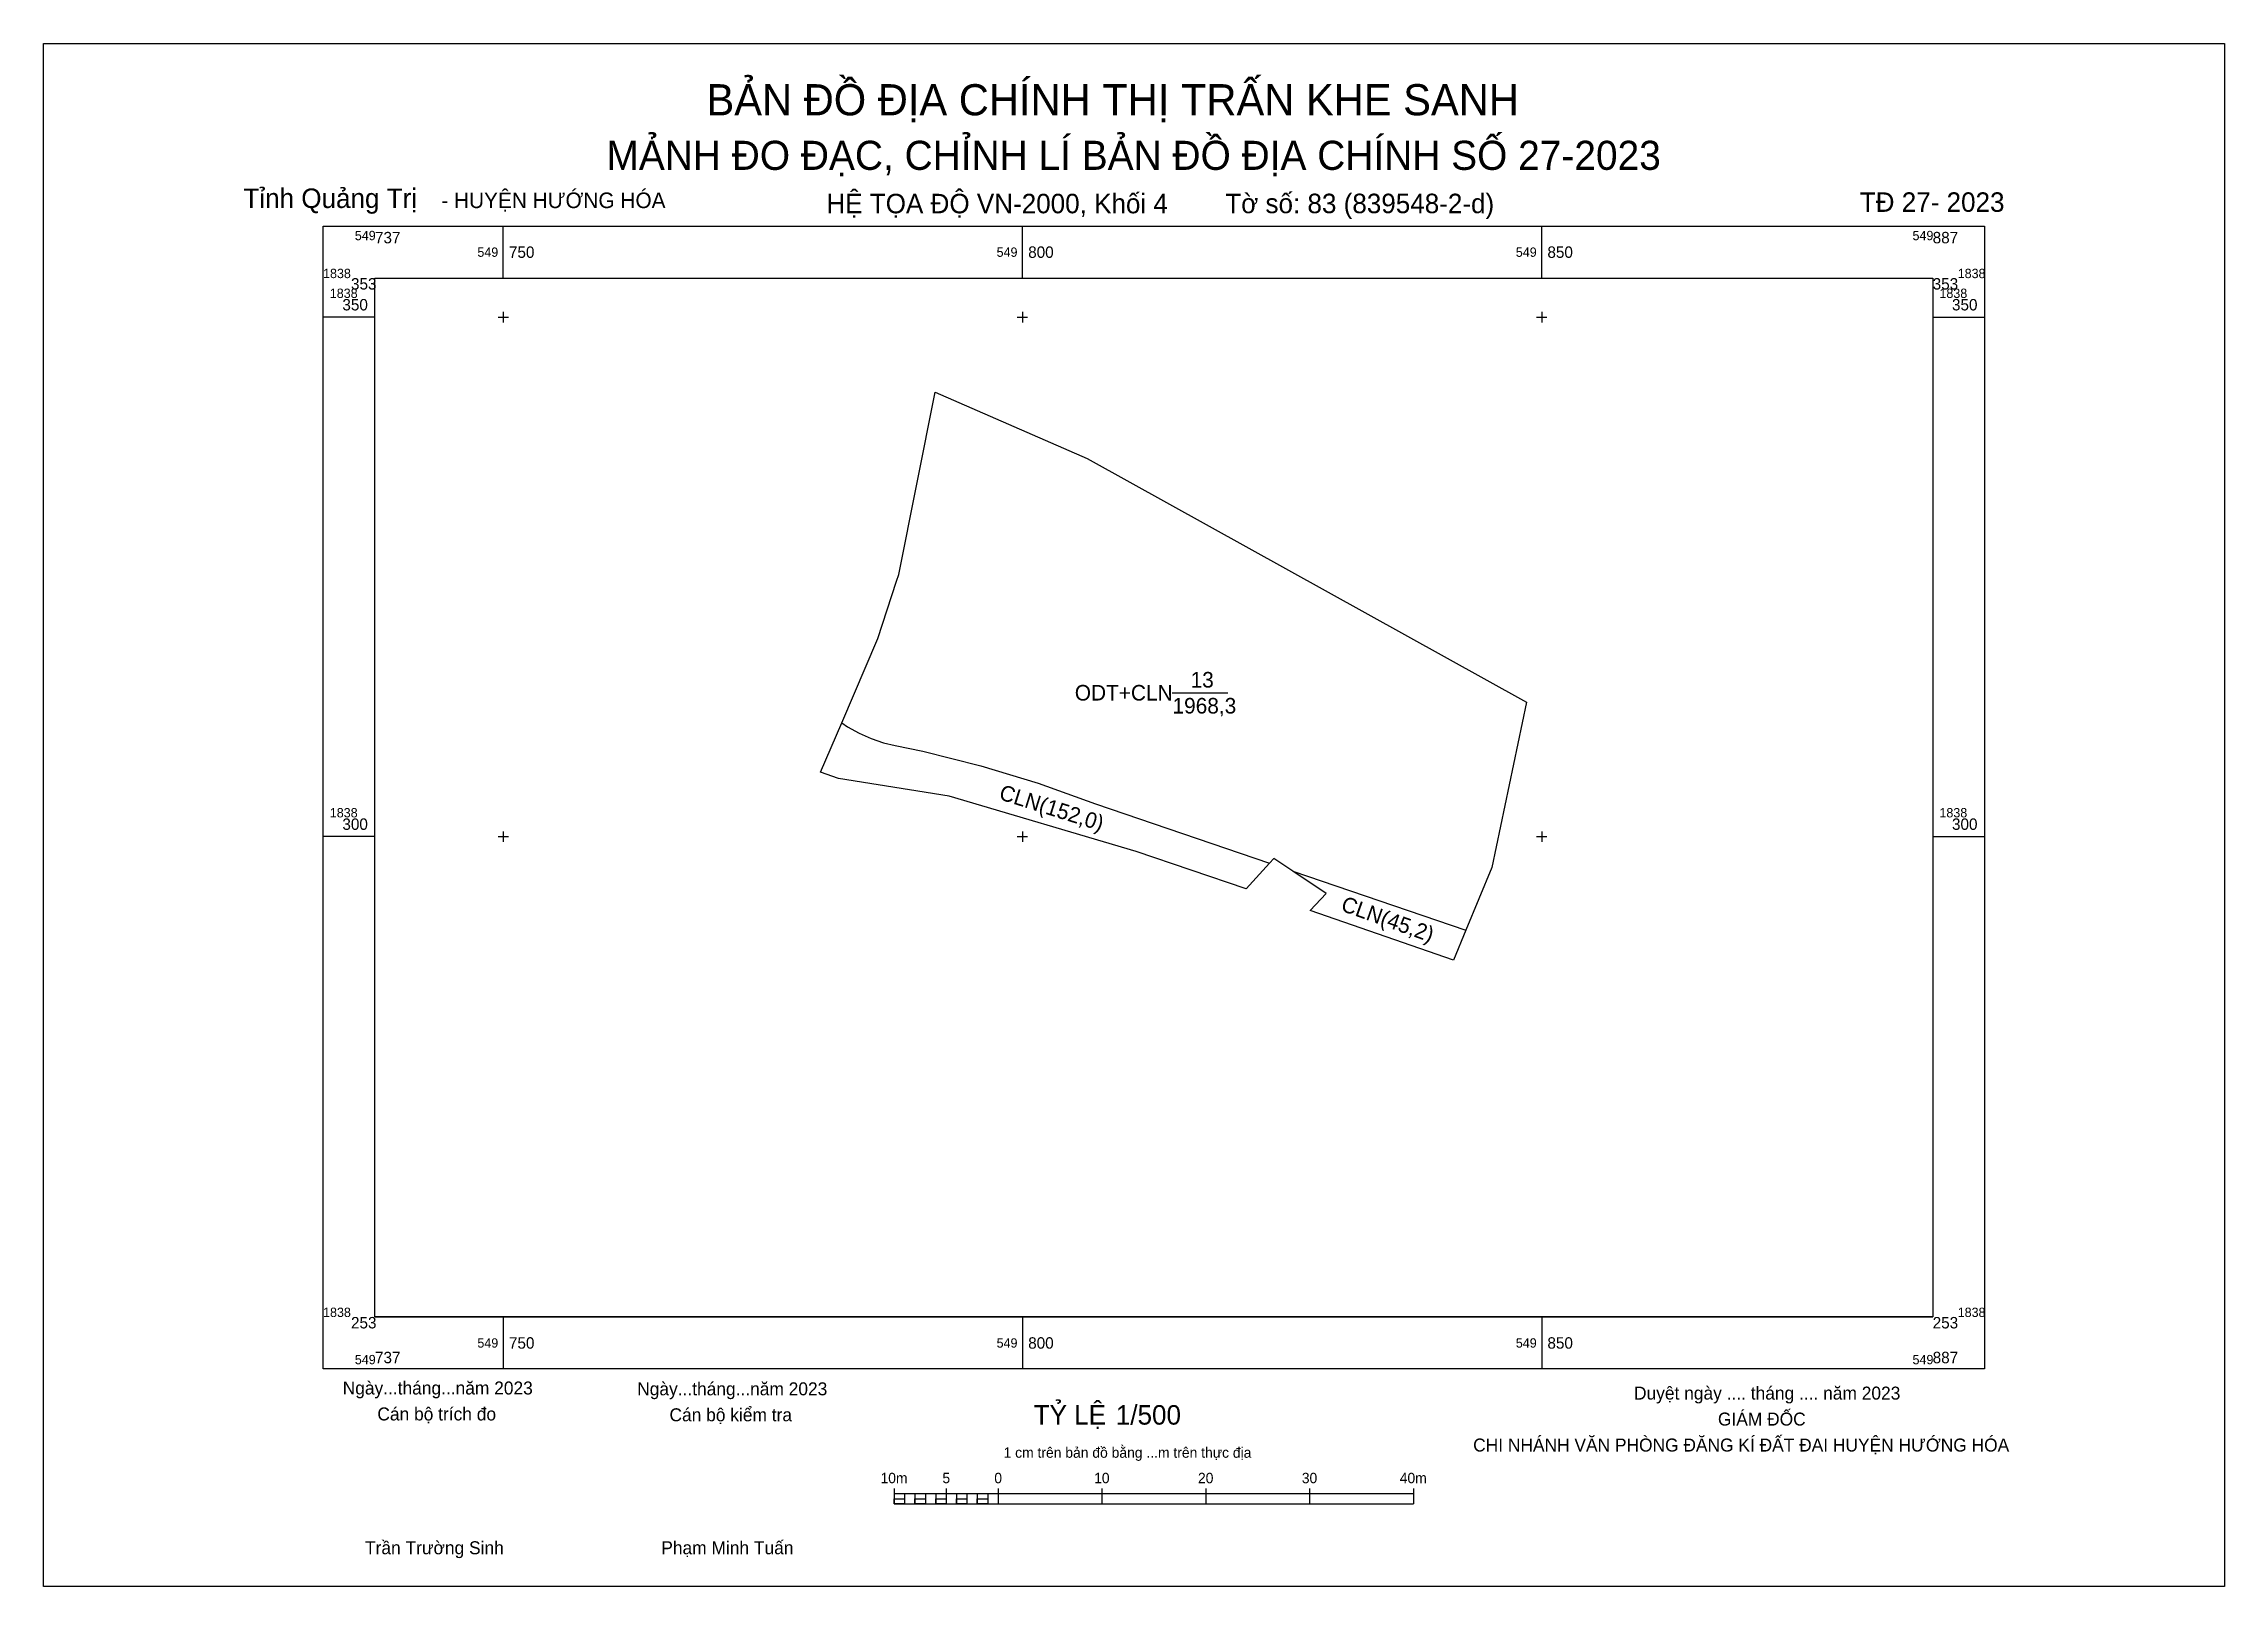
# Model space of a CAD drawing. Extents: x 549706 to 549916, y 1838228 to 1838376.
import ezdxf

# ---------------------------------------------------------------- set-up
doc = ezdxf.new("R2010")
doc.units = 0
for name, color, linetype in [('Level 1', 7, 'Continuous'), ('Level 10', 7, 'Continuous'), ('Level 50', 7, 'Continuous'), ('Level 57', 7, 'Continuous'), ('Level 58', 7, 'Continuous'), ('Level 6', 7, 'Continuous'), ('Level 60', 7, 'Continuous'), ('Level 61', 7, 'Continuous'), ('Level 63', 7, 'Continuous'), ('Level 9', 7, 'Continuous')]:
    doc.layers.add(name, color=color, linetype=linetype)

msp = doc.modelspace()

# ---------------------------------------------------------------- linework, layer by layer
at = {"layer": 'Level 1'}
for p, q in [((549750, 1838353.76), (549750, 1838358.76)), ((549800, 1838353.76), (549800, 1838358.76)), ((549850, 1838353.76), (549850, 1838358.76)), ((549750, 1838350.5), (549750, 1838349.5)), ((549800, 1838350.5), (549800, 1838349.5)), ((549850, 1838350.5), (549850, 1838349.5)), ((549737.65, 1838350), (549732.65, 1838350)), ((549749.5, 1838350), (549750.5, 1838350)), ((549799.5, 1838350), (549800.5, 1838350)), ((549849.5, 1838350), (549850.5, 1838350)), ((549887.65, 1838350), (549892.65, 1838350)), ((549737.65, 1838300), (549732.65, 1838300)), ((549749.5, 1838300), (549750.5, 1838300)), ((549750, 1838300.5), (549750, 1838299.5)), ((549799.5, 1838300), (549800.5, 1838300)), ((549800, 1838300.5), (549800, 1838299.5)), ((549849.5, 1838300), (549850.5, 1838300)), ((549850, 1838300.5), (549850, 1838299.5)), ((549887.65, 1838300), (549892.65, 1838300)), ((549750, 1838253.76), (549750, 1838248.76)), ((549800, 1838253.76), (549800, 1838248.76)), ((549850, 1838253.76), (549850, 1838248.76))]:
    msp.add_line(p, q, dxfattribs=at)
at = {"layer": 'Level 10'}
msp.add_lwpolyline([(549848.53, 1838312.93), (549845.19, 1838297.03), (549842.71, 1838290.98), (549841.52, 1838288.1), (549827.7, 1838292.89), (549829.24, 1838294.54), (549826.03, 1838296.67), (549824.2, 1838297.88), (549823.79, 1838297.43), (549821.55, 1838294.97), (549810.95, 1838298.57), (549792.93, 1838303.9), (549782.3, 1838305.58), (549780.55, 1838306.21), (549782.59, 1838310.96), (549786.07, 1838319.06), (549787.86, 1838324.59), (549788.11, 1838325.22), (549791.58, 1838342.79), (549806.23, 1838336.39), (549848.53, 1838312.93)], dxfattribs=at)
at = {"layer": 'Level 50'}
msp.add_line((549826.03, 1838296.67), (549842.71, 1838290.98), dxfattribs=at)
msp.add_lwpolyline([(549782.59, 1838310.96), (549783.15, 1838310.58), (549784.26, 1838309.96), (549785.42, 1838309.45), (549786.62, 1838309.04), (549787.75, 1838308.77), (549790.41, 1838308.21), (549796, 1838306.81), (549801.51, 1838305.13), (549807.03, 1838303.14), (549823.79, 1838297.43)], dxfattribs=at)
at = {"layer": 'Level 57'}
msp.add_lwpolyline([(549737.65, 1838353.76), (549887.65, 1838353.76), (549887.65, 1838253.76), (549737.65, 1838253.76)], close=True, dxfattribs=at)
at = {"layer": 'Level 58'}
msp.add_lwpolyline([(549732.65, 1838358.76), (549892.65, 1838358.76), (549892.65, 1838248.76), (549732.65, 1838248.76)], close=True, dxfattribs=at)
at = {"layer": 'Level 6'}
msp.add_line((549814.43, 1838313.85), (549819.77, 1838313.85), dxfattribs=at)
at = {"layer": 'Level 60'}
for p, q in [((549705.74, 1838376.33), (549705.74, 1838376.33)), ((549737.65, 1838353.76), (549887.65, 1838353.76)), ((549737.65, 1838253.76), (549887.65, 1838253.76)), ((549871.56, 1838243.56), (549871.56, 1838243.56)), ((549871.56, 1838243.56), (549871.56, 1838243.56)), ((549787.65, 1838237.26), (549787.65, 1838235.76)), ((549792.65, 1838237.26), (549792.65, 1838235.76)), ((549797.65, 1838237.26), (549797.65, 1838235.76)), ((549807.65, 1838237.26), (549807.65, 1838235.76)), ((549817.65, 1838237.26), (549817.65, 1838235.76)), ((549827.65, 1838237.26), (549827.65, 1838235.76)), ((549837.65, 1838237.26), (549837.65, 1838235.76)), ((549787.65, 1838236.76), (549837.65, 1838236.76)), ((549787.65, 1838235.76), (549837.65, 1838235.76)), ((549788.65, 1838236.76), (549788.65, 1838235.76)), ((549789.65, 1838236.76), (549789.65, 1838235.76)), ((549790.65, 1838236.76), (549790.65, 1838235.76)), ((549791.65, 1838236.76), (549791.65, 1838235.76)), ((549792.65, 1838236.76), (549792.65, 1838235.76)), ((549793.65, 1838236.76), (549793.65, 1838235.76)), ((549794.65, 1838236.76), (549794.65, 1838235.76)), ((549795.65, 1838236.76), (549795.65, 1838235.76)), ((549796.65, 1838236.76), (549796.65, 1838235.76)), ((549797.65, 1838236.76), (549797.65, 1838235.76)), ((549915.74, 1838227.83), (549915.74, 1838227.83))]:
    msp.add_line(p, q, dxfattribs=at)
for points in [[(549737.65, 1838353.76), (549887.65, 1838353.76), (549887.65, 1838253.76), (549737.65, 1838253.76)], [(549787.65, 1838236.26), (549788.65, 1838236.26), (549788.65, 1838235.76), (549787.65, 1838235.76)], [(549787.65, 1838236.26), (549788.65, 1838236.26), (549788.65, 1838235.76), (549787.65, 1838235.76)], [(549789.65, 1838236.26), (549790.65, 1838236.26), (549790.65, 1838235.76), (549789.65, 1838235.76)], [(549791.65, 1838236.26), (549792.65, 1838236.26), (549792.65, 1838235.76), (549791.65, 1838235.76)], [(549793.65, 1838236.26), (549794.65, 1838236.26), (549794.65, 1838235.76), (549793.65, 1838235.76)], [(549795.65, 1838236.26), (549796.65, 1838236.26), (549796.65, 1838235.76), (549795.65, 1838235.76)]]:
    msp.add_lwpolyline(points, close=True, dxfattribs=at)
at = {"layer": 'Level 61'}
msp.add_lwpolyline([(549705.74, 1838376.33), (549915.74, 1838376.33), (549915.74, 1838227.83), (549705.74, 1838227.83)], close=True, dxfattribs=at)

# ---------------------------------------------------------------- texts
at = {"layer": 'Level 1'}
for s, height, p in [('549', 0.9, (549735.71, 1838357.41)), ('737', 1.1, (549737.65, 1838357.11)), ('549', 0.9, (549747.51, 1838355.81)), ('750', 1.1, (549750.55, 1838355.71)), ('549', 0.9, (549797.51, 1838355.81)), ('800', 1.1, (549800.55, 1838355.71)), ('549', 0.9, (549847.51, 1838355.81)), ('850', 1.1, (549850.55, 1838355.71)), ('549', 0.9, (549885.71, 1838357.41)), ('887', 1.1, (549887.65, 1838357.11)), ('1838', 0.9, (549732.65, 1838353.76)), ('1838', 0.9, (549890.06, 1838353.76)), ('1838', 0.9, (549733.3, 1838351.85)), ('353', 1.1, (549735.34, 1838352.66)), ('353', 1.1, (549887.65, 1838352.66)), ('1838', 0.9, (549888.3, 1838351.85)), ('350', 1.1, (549734.51, 1838350.65)), ('350', 1.1, (549889.51, 1838350.65)), ('1838', 0.9, (549733.3, 1838301.85)), ('1838', 0.9, (549888.3, 1838301.85)), ('300', 1.1, (549734.51, 1838300.65)), ('300', 1.1, (549889.51, 1838300.65)), ('1838', 0.9, (549732.65, 1838253.76)), ('1838', 0.9, (549890.06, 1838253.76)), ('253', 1.1, (549735.34, 1838252.66)), ('549', 0.9, (549747.51, 1838250.81)), ('750', 1.1, (549750.55, 1838250.71)), ('549', 0.9, (549797.51, 1838250.81)), ('800', 1.1, (549800.55, 1838250.71)), ('549', 0.9, (549847.51, 1838250.81)), ('850', 1.1, (549850.55, 1838250.71)), ('253', 1.1, (549887.65, 1838252.66)), ('549', 0.9, (549735.71, 1838249.21)), ('737', 1.1, (549737.65, 1838249.31)), ('549', 0.9, (549885.71, 1838249.21)), ('887', 1.1, (549887.65, 1838249.31))]:
    msp.add_text(s, height=height, dxfattribs=at).set_placement(p)
at = {"layer": 'Level 6'}
for s, p in [('13', (549816.19, 1838314.35)), ('ODT+CLN', (549805.04, 1838313.1)), ('1968,3', (549814.45, 1838311.85))]:
    msp.add_text(s, height=1.5, dxfattribs=at).set_placement(p)
at = {"layer": 'Level 60'}
for s, height, p in [('BẢN ĐỒ ĐỊA CHÍNH THỊ TRẤN KHE SANH', 3, (549769.57, 1838369.43)), ('MẢNH ĐO ĐẠC, CHỈNH LÍ BẢN ĐỒ ĐỊA CHÍNH SỐ 27-2023', 2.8, (549759.94, 1838364.18)), ('Tỉnh Quảng Trị', 1.875, (549724.98, 1838360.51)), ('- HUYỆN HƯỚNG HÓA', 1.5, (549744.03, 1838360.5)), ('HỆ TỌA ĐỘ VN-2000, Khối 4 ', 1.875, (549781.12, 1838360)), ('Tờ số: 83 (839548-2-d)', 1.875, (549819.53, 1838360.01)), ('TĐ 27- 2023', 1.875, (549880.63, 1838360.14)), ('Ngày...tháng...năm 2023', 1.25, (549734.54, 1838246.3)), ('Ngày...tháng...năm 2023', 1.25, (549762.9, 1838246.22)), ('TỶ LỆ ', 1.875, (549801.08, 1838243.4)), ('Duyệt ngày .... tháng .... năm 2023', 1.25, (549858.89, 1838245.81)), ('Cán bộ trích đo', 1.25, (549737.88, 1838243.8)), ('Cán bộ kiểm tra', 1.25, (549766.01, 1838243.72)), ('GIÁM ĐỐC', 1.25, (549866.97, 1838243.31)), ('1 cm trên bản đồ bằng ...m trên thực địa', 1, (549798.18, 1838240.21)), ('CHI NHÁNH VĂN PHÒNG ĐĂNG KÍ ĐẤT ĐAI HUYỆN HƯỚNG HÓA', 1.25, (549843.4, 1838240.81)), ('10m', 1, (549786.33, 1838237.76)), ('5', 1, (549792.29, 1838237.76)), ('0', 1, (549797.29, 1838237.76)), ('10', 1, (549806.9, 1838237.76)), ('20', 1, (549816.9, 1838237.76)), ('30', 1, (549826.9, 1838237.76)), ('40m', 1, (549836.33, 1838237.76)), ('Trần Trường Sinh', 1.25, (549736.69, 1838230.92)), ('Phạm Minh Tuấn', 1.25, (549765.22, 1838230.92))]:
    msp.add_text(s, height=height, dxfattribs=at).set_placement(p)
at = {"layer": 'Level 63'}
msp.add_text('1/500', height=1.875, dxfattribs=at).set_placement((549808.99, 1838243.4))
at = {"layer": 'Level 9'}
for s, rotation, p in [('CLN(152,0)', 342.5633, (549797.65, 1838303.62)), ('CLN(45,2)', 340.4089, (549830.57, 1838292.9))]:
    msp.add_text(s, height=1.5, rotation=rotation, dxfattribs=at).set_placement(p)

doc.saveas('drawing.dxf')
